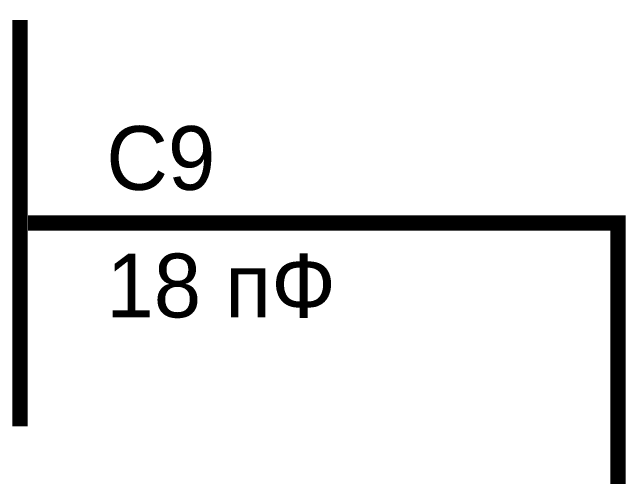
# Model space of a CAD drawing. Header units: inches. Extents: x 0 to 841, y 0 to 594.
# Drawn here: x 440.6 to 452.66, y 272.49 to 281.63 of the extents above; entities that cross this region are included whole.
import ezdxf

# ---------------------------------------------------------------- set-up
doc = ezdxf.new("R2010")
doc.units = ezdxf.units.IN
doc.layers.add('Sheet', color=255, linetype='Continuous')

msp = doc.modelspace()

# ---------------------------------------------------------------- linework, layer by layer
at = {"layer": 'Sheet'}
for points in [[(440.752, 273.482, 0.3, 0.3, 0), (440.752, 281.478, 0.3, 0.3, 0)], [(440.908, 277.48, 0.3, 0.3, 0), (445.011, 277.48, 0.3, 0.3, 0)], [(445.011, 277.48, 0.3, 0.3, 0), (452.51, 277.48, 0.3, 0.3, 0), (452.51, 267.499, 0.3, 0.3, 0), (445.011, 267.499, 0.3, 0.3, 0)]]:
    msp.add_lwpolyline(points, format="xyseb", dxfattribs=at)

# ---------------------------------------------------------------- texts
for s, p in [('C9', (442.45, 278.134)), ('18 пФ', (442.45, 275.625))]:
    msp.add_text(s, height=1.2543, dxfattribs=at).set_placement(p)

doc.saveas('drawing.dxf')
